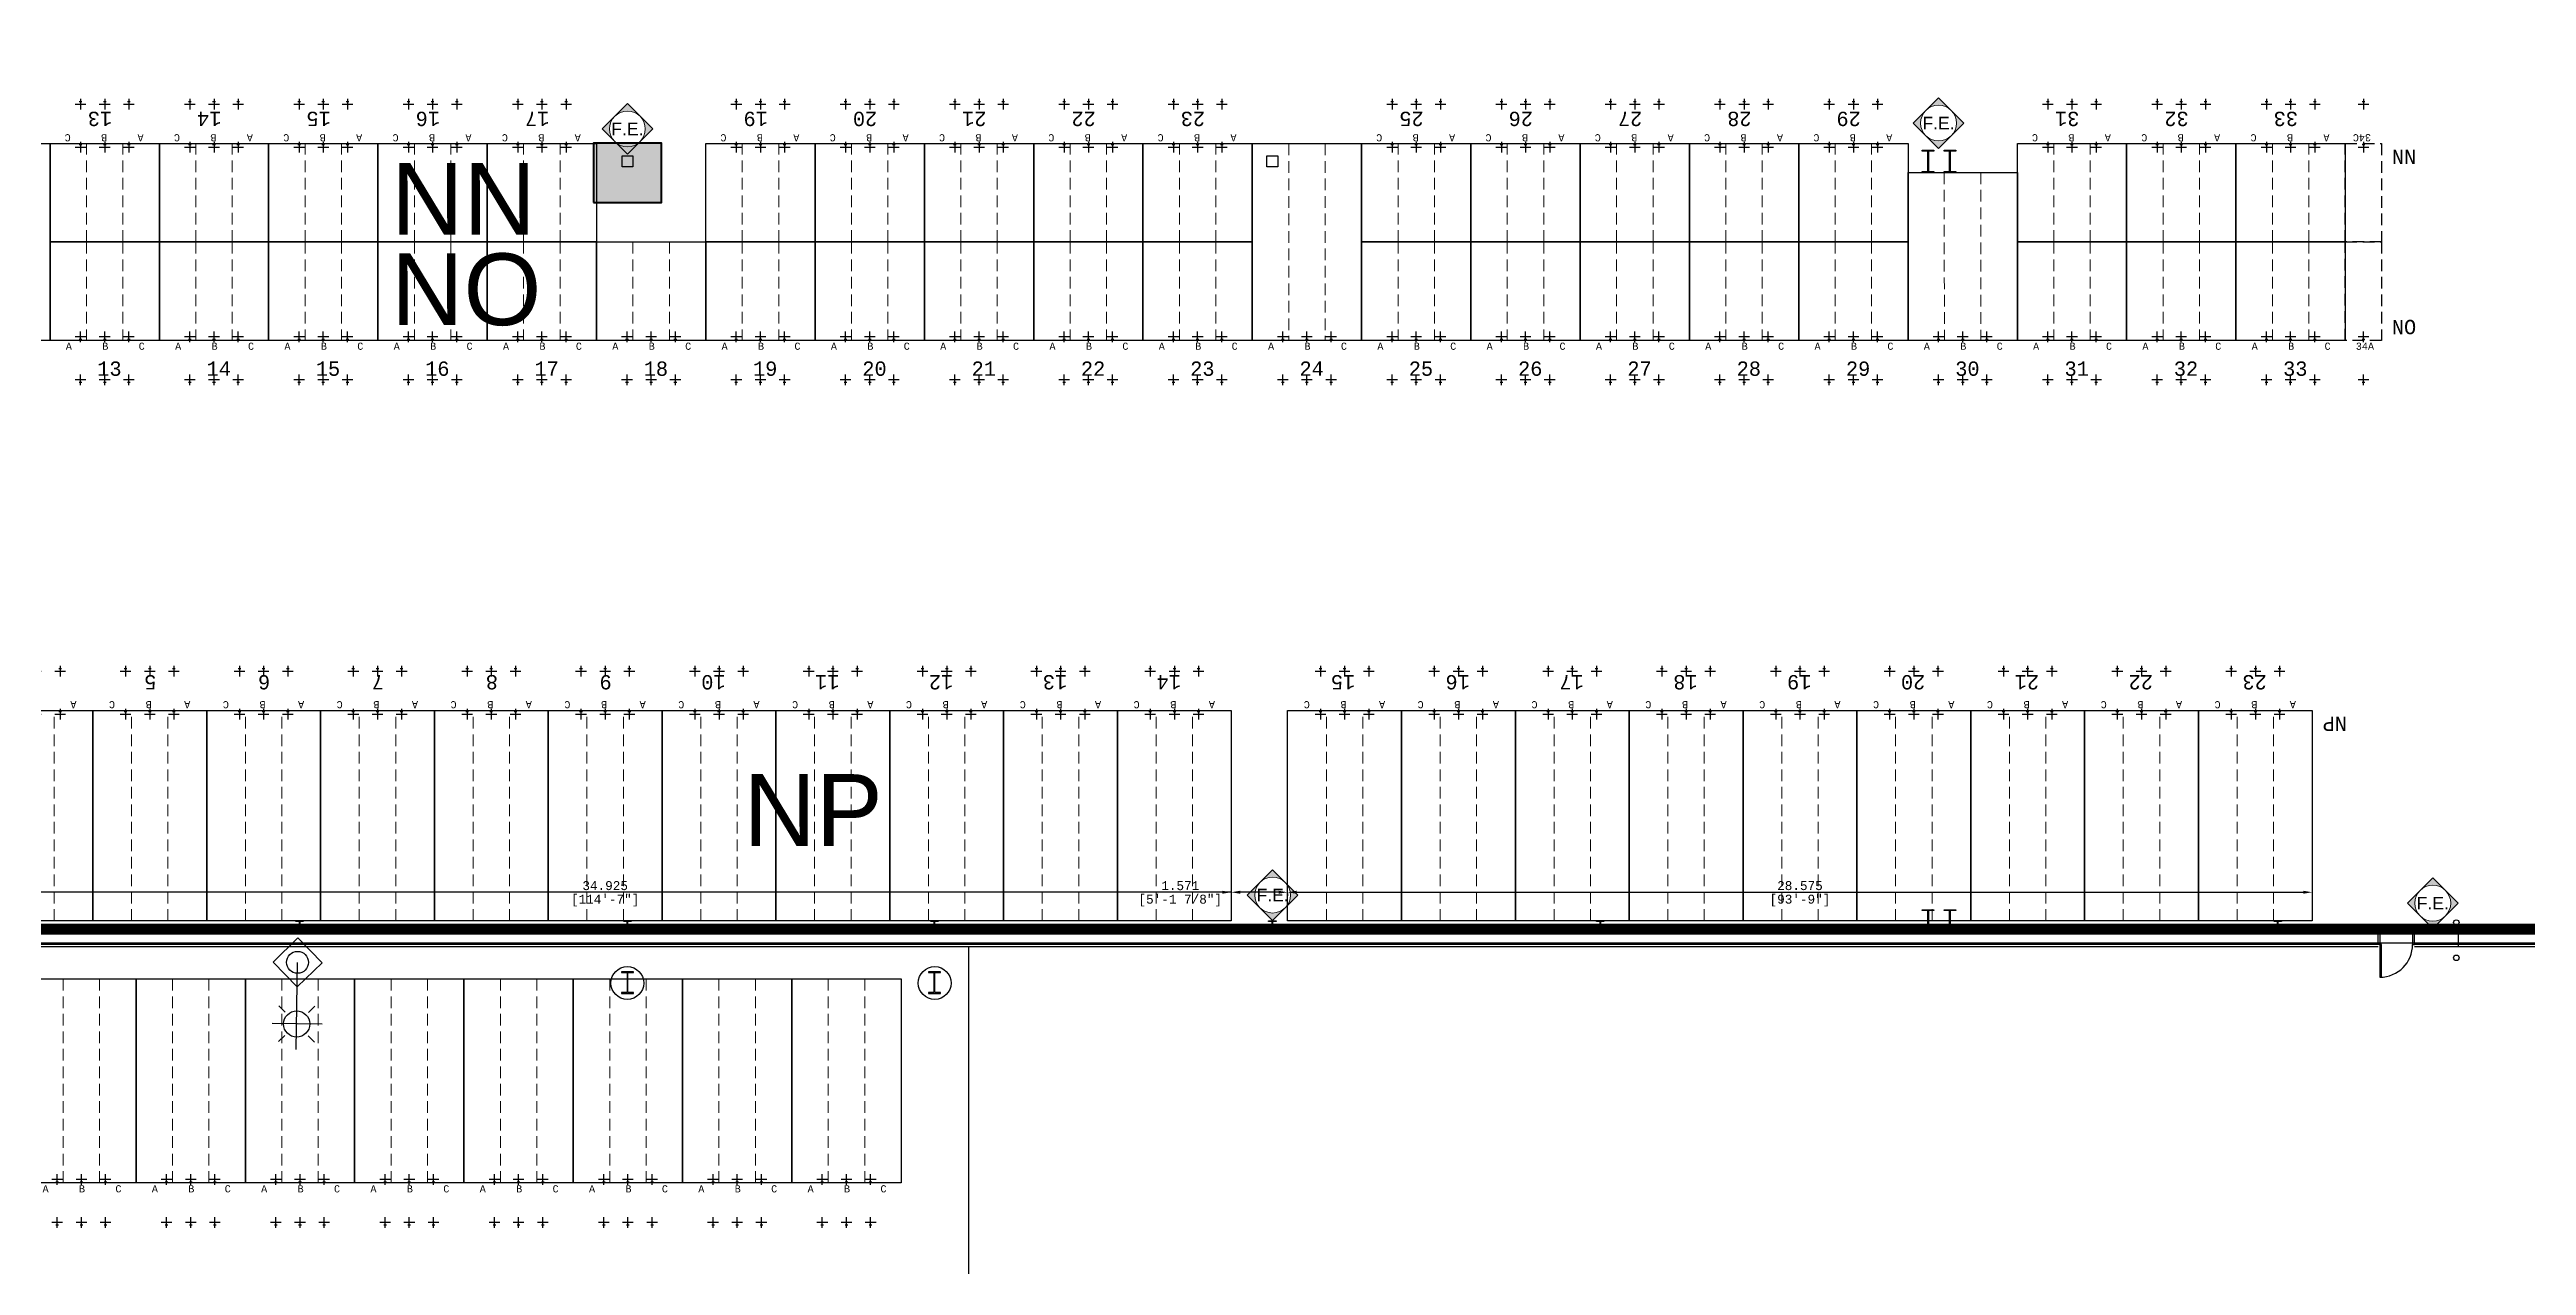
# Model space of a CAD drawing. Header units: inches. Extents: x -233729 to 737493, y -275239 to 196021.
# Drawn here: x 402923 to 472000, y -11750 to 22147 of the extents above; entities that cross this region are included whole.
import ezdxf
from ezdxf.enums import TextEntityAlignment as Align

# ---------------------------------------------------------------- set-up
doc = ezdxf.new("R2010")
doc.units = ezdxf.units.IN
doc.header["$MEASUREMENT"] = 0
doc.linetypes.add('DASHED', pattern=[0.75, 0.5, -0.25])
for name, color, linetype in [('_FL_AREAS', 92, 'Continuous'), ('_FL_EXT_ELECTRICAL', 252, 'Continuous'), ('_FL_NEW WH_WALLS', 1, 'Continuous'), ('Bin location transponder', 250, 'Continuous'), ('WF exist equipment', 6, 'Continuous'), ('WF_numbers', 6, 'Continuous')]:
    doc.layers.add(name, color=color, linetype=linetype)
for name, color, linetype, lineweight in [('PR-BLDG', 18, 'Continuous', 30), ('WF buffer', 1, 'DASHED', 30), ('WF dimensions', 3, 'Continuous', 30), ('WF transponder', 3, 'Continuous', 30), ('WF_bay', 5, 'Continuous', 30), ('WF_sketch_stock_areas', 30, 'Continuous', 30), ('WF_text', 252, 'Continuous', 30)]:
    doc.layers.add(name, color=color, linetype=linetype, lineweight=lineweight)
doc.styles.add('ARIAL', font='arial.ttf')
doc.styles.add('WF_txt', font='consola.ttf')
doc.styles.add('WF_txt_notes', font='arial.ttf')
doc.dimstyles.new('DIM_50', dxfattribs={"dimscale": 50, "dimtxt": 5, "dimasz": 5, "dimexe": 2, "dimexo": 2, "dimgap": 1.1, "dimtad": 1, "dimtoh": 1, "dimdec": 3, "dimlfac": 0.001, "dimdsep": 46, "dimtxsty": 'WF_txt', "dimcen": 3, "dimclrd": 256, "dimclre": 256, "dimclrt": 7, "dimadec": 1, "dimazin": 0, "dimtfac": 1, "dimtdec": 3, "dimtmove": 0, "dimatfit": 3, "dimfxl": 10, "dimtolj": 1, "dimtzin": 0, "dimlwd": -1, "dimlwe": -1, "dimarcsym": 0})

# ---------------------------------------------------------------- blocks, each defined once
blk = doc.blocks.new('A$Cd2fab3cb')
at = {"layer": 'PR-BLDG', "const_width": 1}
blk.add_lwpolyline([(-568.8422396185342, -884.2067788504062), (-414.5863219187594, 67.21742474520579), (-6.009358913e-07, 9.7323209e-08), (-154.2802499416284, -951.5742769107457), (-568.8665712596847, -884.3568522627465)], dxfattribs=at)
blk = doc.blocks.new('LS1')
at = {"color": 0}
for p, q in [((-0.0530815623290835, 0.2352820445264427), (-0.0341956818168399, 0.2163961640141991)), ((2.84e-14, 0.2572691475552205), (0, -1.42e-14)), ((0.0530815623291119, 0.235282044526457), (0.0341956818168683, 0.2163961640142133)), ((-0.0750686653578612, 0.1822004821971035), (0.0721790999999712, 0.1822004821971035)), ((-0.0341956818168683, 0.1480048003804626), (-0.0530815623291119, 0.1291189198682332)), ((0.0341956818168967, 0.1480048003804768), (0.0530815623291119, 0.129118919868219))]:
    blk.add_line(p, q, dxfattribs=at)
at = {"color": 0, "flags": 128}
blk.add_lwpolyline([(-1.137e-13, 0.0725953984493799), (-0.0725953984493515, 9.95e-14), (-8.53e-14, -0.0725953984491667), (0.0725953984491525, 9.95e-14)], close=True, dxfattribs=at)
at = {"color": 0}
for centre, radius in [((2.84e-14, 0.1822004821973451), 0.0386879976), ((0, -1.42e-14), 0.03240119799)]:
    blk.add_circle(centre, radius, dxfattribs=at)
blk = doc.blocks.new('*U18', base_point=(1597971.319, 829386.6599999998, 569.312))
at = {"xscale": 30.92178326998604, "yscale": 30.92178326998604, "zscale": 30.92178326998604, "rotation": 260}
blk.add_blockref('LS1', (1597971.319, 829386.6599999998, 569.312), dxfattribs=at)
blk = doc.blocks.new('*U25', base_point=(1597971.319, 829386.6599999998, 569.312))
at = {"xscale": 30.92178326998604, "yscale": 30.92178326998604, "zscale": 30.92178326998604, "rotation": 260}
blk.add_blockref('LS1', (1597971.319, 829386.6599999998, 569.312), dxfattribs=at)
blk = doc.blocks.new('A$C61e42c62')
at = {"layer": '_FL_NEW WH_WALLS'}
for p, q in [((1562.000000281259, 2752.445361532271), (-1543.999999716878, 2752.44536145404)), ((2408.000000283122, 2752.445361550897), (1602.000000281259, 2752.445361528546)), ((1650.000000281259, 2752.445361543447), (1650.000000283122, 2737.69536145404)), ((1562.000000281259, 2740.445361528546), (-1543.999999718741, 2740.44536145404)), ((1562.000000281259, 2737.695361532271), (-1543.999999718741, 2737.69536145404)), ((14.74999905750155, -4.249999996274709), (14.74999913200736, 2737.695361502469)), ((2408.000000283122, 2740.445361550897), (1602.000000281259, 2740.445361532271)), ((2408.00000028126, 2737.695361550898), (1602.000000281259, 2737.695361547172))]:
    blk.add_line(p, q, dxfattribs=at)
for points in [[(-353.9999997187406, 3593.945361431688), (-365.9999997187406, 3593.945361435414), (-365.9999997187406, 3605.945361431688), (-353.9999997187406, 3605.945361435413)], [(354.0000002812594, 3593.945361431688), (342.0000002812594, 3593.945361435414), (342.0000002812594, 3605.945361431688), (354.0000002812594, 3605.945361435413)], [(1562.000000281259, 2740.445361550897), (1562.000000281259, 2752.445361550897), (1564.000000281259, 2752.445361550897), (1564.000000281259, 2740.445361550897)], [(1600.000000281259, 2752.445361547172), (1600.000000281259, 2740.445361550897), (1602.000000281259, 2740.445361550897), (1602.000000283122, 2752.445361547172)], [(1778.000000281259, 2754.445361431689), (1778.000000281259, 2752.445361431688), (1648.000000281259, 2752.445361435413), (1648.000000281259, 2754.445361431689)], [(1564.000000281259, 2740.445361550897), (1564.000000281259, 2704.445361547172), (1565.750000281259, 2704.445361550897), (1565.750000283122, 2740.445361550897)]]:
    blk.add_lwpolyline(points, close=True, dxfattribs=at)
for points in [[(1068.000000283122, 3612.185361433775), (1074.427500281483, 3612.185361433775), (1074.427500281483, 3611.22536143288), (1069.092500280589, 3611.22536143288, 0.4142135623730951), (1068.302500283345, 3610.435361433775), (1068.302500281483, 3589.455361433328, 0.4142135623730951), (1069.092500280589, 3588.665361434222), (1074.427500281483, 3588.665361434222), (1074.427500283345, 3587.705361433327), (1061.572500281036, 3587.705361433327), (1061.572500281036, 3588.665361434222), (1066.90750028193, 3588.665361434222, 0.4142135623730951), (1067.697500281036, 3589.455361433328), (1067.697500282898, 3610.435361433775, 0.4142135623730951), (1066.90750028193, 3611.22536143288), (1061.572500281036, 3611.22536143288), (1061.572500281036, 3612.185361433775), (1068.000000283122, 3612.185361433775)], [(1092.000000281259, 3612.185361433775), (1098.427500283345, 3612.185361433775), (1098.427500281483, 3611.22536143288), (1093.092500282451, 3611.22536143288, 0.4142135623730951), (1092.302500283345, 3610.435361433775), (1092.302500281483, 3589.455361429602, 0.4142135623730951), (1093.092500282451, 3588.665361430496), (1098.427500281483, 3588.665361434222), (1098.427500283345, 3587.705361433327), (1085.572500282898, 3587.705361433327), (1085.572500282898, 3588.665361434222), (1090.907500283792, 3588.665361434222, 0.4142135623730951), (1091.697500282898, 3589.455361433328), (1091.697500282898, 3610.435361430049, 0.4142135623730951), (1090.90750028193, 3611.22536143288), (1085.572500282898, 3611.22536143288), (1085.572500282898, 3612.185361433775), (1092.000000281259, 3612.185361433775)], [(1068.000000281259, 2778.42536142841), (1074.427500281483, 2778.425361432135), (1074.427500281483, 2777.465361434967), (1069.092500282451, 2777.465361434967, 0.4142135623730951), (1068.302500281483, 2776.675361432135), (1068.302500281483, 2755.695361431688, 0.4142135623730951), (1069.092500282451, 2754.905361432582), (1074.427500283345, 2754.905361432582), (1074.427500281483, 2753.945361431688), (1061.572500282898, 2753.945361431688), (1061.572500281036, 2754.905361432582), (1066.90750028193, 2754.905361436307, 0.4142135623730951), (1067.697500282898, 2755.695361431688), (1067.697500282898, 2776.675361432135, 0.4142135623730951), (1066.90750028193, 2777.465361434967), (1061.572500281036, 2777.465361431241), (1061.572500282898, 2778.425361435861), (1068.000000281259, 2778.42536142841)], [(1092.000000281259, 2778.425361435861), (1098.427500281483, 2778.425361432135), (1098.427500283345, 2777.465361431241), (1093.092500280589, 2777.465361434967, 0.4142135623730951), (1092.302500283345, 2776.675361432135), (1092.302500283345, 2755.695361431688, 0.4142135623730951), (1093.092500282451, 2754.905361432582), (1098.427500283345, 2754.905361432582), (1098.427500283345, 2753.945361435413), (1085.572500281036, 2753.945361435413), (1085.572500281036, 2754.905361432582), (1090.907500280067, 2754.905361436307, 0.4142135623730951), (1091.697500281036, 2755.695361431688), (1091.697500281036, 2776.675361432135, 0.4142135623730951), (1090.907500280067, 2777.465361434967), (1085.572500282898, 2777.465361431241), (1085.572500282898, 2778.425361432135), (1092.000000281259, 2778.425361435861)], [(-719.999998955056, 2766.13541508466), (-715.9599989540875, 2766.135415088385), (-715.9599989540875, 2765.495415084064), (-719.0799989551305, 2765.495415087789, 0.4142135623730951), (-719.8149989526718, 2764.76041508466), (-719.8149989545344, 2755.320415083319, 0.4142135623730951), (-719.0799989551305, 2754.585415087641), (-715.9599989559501, 2754.585415083915), (-715.9599989540875, 2753.945415087045), (-724.039998954162, 2753.945415083319), (-724.0399989560246, 2754.585415087641), (-720.9199989549817, 2754.585415087641, 0.4142135623730951), (-720.1849989537151, 2755.320415087044), (-720.1849989537151, 2764.76041508466, 0.4142135623730951), (-720.9199989531189, 2765.495415087789), (-724.039998954162, 2765.495415087789), (-724.039998954162, 2766.13541508466), (-719.999998955056, 2766.13541508466)], [(-359.9999986309558, 2766.135361433029), (-355.9599986318499, 2766.135361433029), (-355.9599986318499, 2765.495361432433), (-359.079998632893, 2765.495361436159, 0.4142135623730951), (-359.8149986322969, 2764.760361436755), (-359.8149986322969, 2755.320361431688, 0.4142135623730951), (-359.079998632893, 2754.58536143601), (-355.9599986318499, 2754.585361432284), (-355.9599986318499, 2753.945361431688), (-364.0399986319243, 2753.945361435413), (-364.039998633787, 2754.585361432284), (-360.9199986327439, 2754.585361432284, 0.4142135623730951), (-360.1849986314773, 2755.320361431688), (-360.1849986314773, 2764.76036143303, 0.4142135623730951), (-360.9199986308814, 2765.495361432433), (-364.0399986319243, 2765.495361432433), (-364.039998633787, 2766.135361429304), (-359.9999986309558, 2766.135361433029)], [(-23.00000042840839, 2766.135409343988), (-18.96000042743981, 2766.135409347713), (-18.96000042930245, 2765.495409343392), (-22.08000042848289, 2765.495409347116, 0.4142135623730951), (-22.81500042788684, 2764.760409347713), (-22.81500042788684, 2755.320409350098, 0.4142135623730951), (-22.08000043034553, 2754.585409346968), (-18.96000042930245, 2754.585409346968), (-18.96000042743981, 2753.945409346372), (-27.04000042937696, 2753.945409346372), (-27.04000042937696, 2754.585409346968), (-23.92000043019653, 2754.585409346968, 0.4142135623730951), (-23.18500042892992, 2755.320409346372), (-23.18500042892992, 2764.760409343988, 0.4142135623730951), (-23.92000042833388, 2765.495409347116), (-27.04000042937696, 2765.495409347116), (-27.04000042937696, 2766.135409347713), (-23.00000042840839, 2766.135409343988)], [(348.0000013671817, 2766.135361433029), (352.0400013681501, 2766.135361433029), (352.0400013681501, 2765.495361432433), (348.9200013689696, 2765.495361436159, 0.4142135623730951), (348.1850013677031, 2764.760361436755), (348.1850013677031, 2755.320361431688, 0.4142135623730951), (348.920001367107, 2754.585361432284), (352.0400013681501, 2754.585361432284), (352.0400013681501, 2753.945361431688), (343.960001366213, 2753.945361435413), (343.9600013680757, 2754.585361432284), (347.080001367256, 2754.585361432284, 0.4142135623730951), (347.81500136666, 2755.320361431688), (347.8150013685227, 2764.76036143303, 0.4142135623730951), (347.080001367256, 2765.495361432433), (343.960001366213, 2765.495361432433), (343.9600013699382, 2766.135361429304), (348.0000013671817, 2766.135361433029)], [(708.0000000316649, 2766.135403327644), (712.0400000307709, 2766.135403327644), (712.0400000307709, 2765.495403327048), (708.9200000334531, 2765.495403327048, 0.4142135623730951), (708.1850000321864, 2764.760403327644), (708.1850000321864, 2755.320403326303, 0.4142135623730951), (708.9200000315905, 2754.585403326899), (712.0400000326335, 2754.585403330624), (712.0400000307709, 2753.945403330028), (703.9600000306964, 2753.945403326303), (703.960000032559, 2754.585403326899), (707.0800000317395, 2754.585403326899, 0.4142135623730951), (707.8150000330062, 2755.320403326303), (707.8150000330062, 2764.760403327644, 0.4142135623730951), (707.0800000336021, 2765.495403323323), (703.960000032559, 2765.495403327048), (703.9600000306964, 2766.135403331369), (708.0000000316649, 2766.135403327644)], [(1452.000000031665, 2766.135397203267), (1456.040000030771, 2766.135397203267), (1456.040000032633, 2765.495397202671), (1452.920000033453, 2765.495397202671, 0.4142135623730951), (1452.185000032186, 2764.760397203267), (1452.185000032186, 2755.320397201926, 0.4142135623730951), (1452.92000003159, 2754.585397202522), (1456.040000032633, 2754.585397202522), (1456.040000030771, 2753.945397201926), (1447.960000030696, 2753.945397201926), (1447.960000032559, 2754.585397202522), (1451.080000031739, 2754.585397198797, 0.4142135623730951), (1451.815000031143, 2755.320397201926), (1451.815000031143, 2764.760397203267, 0.4142135623730951), (1451.080000033602, 2765.495397198945), (1447.960000032559, 2765.495397202671), (1447.960000030696, 2766.135397203267), (1452.000000031665, 2766.135397203267)]]:
    blk.add_lwpolyline(points, format="xyb", dxfattribs=at)
for points in [[(-353.4999986290932, 2710.500000003726), (-366.4999986290932, 2710.500000003726), (-366.4999986272305, 2709.500000003725), (-360.4999986290932, 2709.5), (-360.4999986272305, 2687.500000003725), (-366.4999986290932, 2687.500000003725), (-366.4999986272305, 2686.5), (-353.4999986290932, 2686.500000003726), (-353.4999986290932, 2687.500000003725), (-359.4999986290932, 2687.500000003725), (-359.4999986290932, 2709.500000003725), (-353.4999986272305, 2709.5), (-353.4999986290932, 2710.500000003726)], [(-16.50000041909516, 2710.500000003726), (-29.50000041723252, 2710.5), (-29.50000041723252, 2709.5), (-23.50000041536987, 2709.500000003725), (-23.50000041723252, 2687.500000003725), (-29.50000041909516, 2687.500000003725), (-29.50000041723252, 2686.500000003726), (-16.50000041723251, 2686.500000003726), (-16.50000041909516, 2687.5), (-22.50000041723251, 2687.500000003725), (-22.50000041909516, 2709.5), (-16.50000041723251, 2709.500000003725), (-16.50000041909516, 2710.500000003726)]]:
    blk.add_lwpolyline(points, dxfattribs=at)
for centre, radius in [((1648.000000281259, 2764.445361543447), 2.999999999999999), ((1648.000000281259, 2725.695361573249), 2.999999999999999), ((-360.1742924638092, 2698.022129189223), 18), ((-22.67429425008595, 2698.022129189223), 18)]:
    blk.add_circle(centre, radius, dxfattribs=at)
blk.add_arc((1564.000000281259, 2740.445361550897), 36, 270, 0, dxfattribs=at)
blk = doc.blocks.new('Bin location transponder')
at = {"layer": 'Bin location transponder', "color": 3, "lineweight": 30}
for p, q in [((-600, 0), (600, 0)), ((-150, 300), (150, 300)), ((0, 600), (0, -600))]:
    blk.add_line(p, q, dxfattribs=at)
blk = doc.blocks.new('WF 120x224in bay')
at = {"layer": 'WF_bay', "linetype": 'DASHED', "lineweight": 5, "ltscale": 650}
for p, q in [((1015.999998271465, 5689.600000079471), (1015.999998271465, 1.192092896e-07)), ((2031.999998271465, 5689.600000059606), (2031.999998271465, 5.96046448e-08))]:
    blk.add_line(p, q, dxfattribs=at)
at = {"layer": 'WF_bay'}
blk.add_lwpolyline([(-1.6689300537e-06, 5689.600000119209), (3047.999998271465, 5689.600000000001), (3047.999999880791, 1.192092896e-07), (-5.96046448e-08, 5.96046448e-08)], close=True, dxfattribs=at)
at = {"layer": 'WF transponder', "xscale": 0.25, "yscale": 0.25, "zscale": 0.25, "rotation": 180.0000000062352}
for p in [(849.9999999105931, 100.0000000894069), (1523.999999910593, 100.0000000894069), (2197.999999910593, 100.0000000894069), (849.9999999105931, -1099.999999910593), (1523.999999910593, -1099.999999910593), (2197.999999910593, -1099.999999910593)]:
    blk.add_blockref('Bin location transponder', p, dxfattribs=at)
at = {"layer": 'WF_numbers', "linetype": 'DASHED', "char_height": 200, "attachment_point": 1, "rotation": 1.027588346411229e-09, "style": 'WF_txt'}
for s, insert in [('A', (439.4118606448173, -62.35349720716476, -723.2652933599893)), ('B', (1455.411860466003, -62.35349720716476, -723.2652933599893)), ('C', (2471.411860346794, -62.35349732637406, -723.2652933599893))]:
    blk.add_mtext_dynamic_manual_height_columns(s, width=423.5307577799235, gutter_width=2117.653788942844, heights=[0], dxfattribs=dict(at, insert=insert))
blk = doc.blocks.new('WF 10x9ft bay')
at = {"layer": 'WF_bay', "linetype": 'DASHED', "lineweight": 5, "ltscale": 650}
for p, q in [((465782537.9629737, 222999616.2534239), (465782537.9629737, 222996873.0534237)), ((465783553.9629735, 222999616.253424), (465783553.9629735, 222996873.0534237))]:
    blk.add_line(p, q, dxfattribs=at)
at = {"layer": 'WF_bay'}
blk.add_lwpolyline([(465781521.9629743, 222999616.2534237), (465784569.9629744, 222999616.2534237), (465784569.9629752, 222996873.0534237), (465781521.9629752, 222996873.0534237)], close=True, dxfattribs=at)
at = {"layer": 'WF transponder', "xscale": 0.25, "yscale": 0.25, "zscale": 0.25, "rotation": 180.0000000062352}
for p in [(465782371.9629752, 222996973.0534237), (465783045.9629752, 222996973.0534237), (465783719.9629752, 222996973.0534237), (465782371.9629752, 222995773.0534237), (465783045.9629752, 222995773.0534237), (465783719.9629752, 222995773.0534237)]:
    blk.add_blockref('Bin location transponder', p, dxfattribs=at)
at = {"layer": 'WF_numbers', "linetype": 'DASHED', "char_height": 200, "attachment_point": 1, "rotation": 1.0275998055671315e-09, "style": 'WF_txt'}
for s, insert in [('A', (465781961.3748358, 222996810.6999264, -723.2652933599893)), ('B', (465782977.3748358, 222996810.6999263, -723.2652933599893)), ('C', (465783993.3748357, 222996810.6999263, -723.2652933599893))]:
    blk.add_mtext_dynamic_manual_height_columns(s, width=423.5307577799235, gutter_width=2117.653788942844, heights=[0], dxfattribs=dict(at, insert=insert))
blk = doc.blocks.new('WF 10x18ft bay')
at = {"layer": 'WF_bay', "linetype": 'DASHED', "lineweight": 5, "ltscale": 650}
for p, q in [((1015.99999833107, 5486.400000327824), (1015.99999833107, 0)), ((2031.999998331071, 5486.400000625849), (2031.999998331071, 0))]:
    blk.add_line(p, q, dxfattribs=at)
at = {"layer": 'WF_bay'}
blk.add_lwpolyline([(-1.668929599e-06, 5486.400000029802), (3047.999998331071, 5486.399999970197), (3047.999999940396, 0), (0, 0)], close=True, dxfattribs=at)
at = {"layer": 'WF transponder', "xscale": 0.25, "yscale": 0.25, "zscale": 0.25, "rotation": 180.0000000062352}
for p in [(849.9999999701978, 100), (1523.999999970198, 100), (2197.999999970198, 100), (849.9999999701978, -1100), (1523.999999970198, -1100), (2197.999999970198, -1100)]:
    blk.add_blockref('Bin location transponder', p, dxfattribs=at)
at = {"layer": 'WF_numbers', "linetype": 'DASHED', "char_height": 200, "attachment_point": 1, "rotation": 1.0275998055671315e-09, "style": 'WF_txt'}
for s, insert in [('A', (439.4118607044218, -62.35349732637406, -723.2652933599893)), ('B', (1455.411860585212, -62.3534973859787, -723.2652933599893)), ('C', (2471.411860406399, -62.3534973859787, -723.2652933599893))]:
    blk.add_mtext_dynamic_manual_height_columns(s, width=423.5307577799235, gutter_width=2117.653788942844, heights=[0], dxfattribs=dict(at, insert=insert))
blk = doc.blocks.new('WF 40x108in buffer')
at = {"layer": 'WF buffer', "ltscale": 650}
blk.add_lwpolyline([(423737266.9675307, 242942641.3423519), (423738282.9675308, 242942641.3423519), (423738282.9675308, 242939898.1423519), (423737266.9675307, 242939898.1423519)], close=True, dxfattribs=at)
at = {"layer": 'WF transponder', "xscale": 0.25, "yscale": 0.25, "zscale": 0.25, "rotation": 180.0000000062352}
for p in [(423737774.9675308, 242939998.1423519), (423737774.9675308, 242938798.1423519)]:
    blk.add_blockref('Bin location transponder', p, dxfattribs=at)
blk = doc.blocks.new('WF 125x231in bay')
at = {"layer": 'WF_bay', "linetype": 'DASHED', "lineweight": 5, "ltscale": 650}
for p, q in [((1079.499998286366, 5867.400000345888), (1079.499998353124, 1.22822144e-08)), ((2095.499998286367, 5867.400000643911), (2095.499998290701, 2.38420057e-08))]:
    blk.add_line(p, q, dxfattribs=at)
at = {"layer": 'WF_bay'}
blk.add_lwpolyline([(-1.7285346985e-06, 5867.400000059604), (3174.999998301268, 5867.39999997652), (3174.999999910593, 3.61242201e-08), (-5.96046448e-08, 0)], close=True, dxfattribs=at)
at = {"layer": 'WF transponder', "xscale": 0.25, "yscale": 0.25, "zscale": 0.25, "rotation": 180.0000000062352}
for p in [(913.4999983422412, 100.0000000007225), (1587.499998342241, 100.0000000007225), (2261.499998342241, 100.0000000007225), (913.4999983422412, -1099.999999999277), (1587.499998342241, -1099.999999999277), (2261.499998342241, -1099.999999999277)]:
    blk.add_blockref('Bin location transponder', p, dxfattribs=at)
at = {"layer": 'WF_numbers', "linetype": 'DASHED', "char_height": 200, "attachment_point": 1, "rotation": 1.027588346411229e-09, "style": 'WF_txt'}
for s, insert in [('A', (457.3057288527488, -62.35349732637406, -723.2652933599893)), ('B', (1531.966671216488, -62.35349732637406, -723.2652933599893)), ('C', (2555.798721671104, -62.35349744558334, -723.2652933599893))]:
    blk.add_mtext_dynamic_manual_height_columns(s, width=423.5307577799235, gutter_width=2117.653788942844, heights=[0], dxfattribs=dict(at, insert=insert))
blk = doc.blocks.new('*D457')
at = {"layer": 'WF dimensions', "transparency": 16777216}
for p, q in [((437451.9373984133, -1376.530217884739), (437451.9373984133, -1445.834994314871)), ((437701.9373984133, -1345.834994314871), (465776.9373984133, -1345.834994314871)), ((466026.9373984133, -1376.530209361275), (466026.9373984133, -1445.834994314871))]:
    blk.add_line(p, q, dxfattribs=at)
for points in [[(437701.9373984133, -1304.168327648204), (437701.9373984133, -1387.501660981538), (437451.9373984133, -1345.834994314871)], [(465776.9373984133, -1304.168327648204), (465776.9373984133, -1387.501660981538), (466026.9373984133, -1345.834994314871)]]:
    blk.add_solid(points, dxfattribs=at)
at = {"layer": 'WF dimensions', "color": 7, "transparency": 16777216, "char_height": 250, "attachment_point": 5, "style": 'WF_txt'}
for s, insert in [('\\A1;28.575', (451739.4373984133, -1162.391995079982)), ('\\A1;[93\'-9"]', (451739.4373984133, -1578.532010382201))]:
    blk.add_mtext(s, dxfattribs=dict(at, insert=insert))
blk = doc.blocks.new('F.E.')
at = {"layer": 'WF dimensions', "transparency": 33554687}
h = blk.add_hatch(color=7, dxfattribs=at)
h.dxf.hatch_style = 1
h.paths.add_polyline_path([(1153007.375168204, 1003175.601037025), (1152653.821777701, 1003529.154427707, -0.198912367379658), (1152800.268387139, 1003175.601037085, -0.1989123673906116), (1152653.821777642, 1002822.047646403)])
h.paths.add_polyline_path([(1152300.26838696, 1003882.707818269), (1151946.714996397, 1003529.154427767, -0.4142135623730951), (1152653.821777701, 1003529.154427707)])
h.paths.add_polyline_path([(1151800.26838696, 1003175.601037144, -0.198912367379658), (1151946.714996397, 1003529.154427767), (1151593.161605835, 1003175.601037025), (1151946.714996397, 1002822.047646403, -0.1989123673906115)])
h.paths.add_polyline_path([(1152653.821777642, 1002822.047646403, -0.4142135623484061), (1151946.714996397, 1002822.047646403), (1152300.26838702, 1002468.494255841)])
at = {"layer": 'WF dimensions', "color": 7, "lineweight": 5}
blk.add_lwpolyline([(1152300.268387079, 1002468.4942559), (1153007.375168264, 1003175.601037025), (1152300.26838702, 1003882.707818269), (1151593.161605835, 1003175.601037085)], close=True, dxfattribs=at)
blk.add_circle((1152300.268387079, 1003175.601037085), 500.0000000654701, dxfattribs=at)
at = {"layer": 'WF dimensions', "color": 7, "style": 'ARIAL'}
blk.add_text('F.E.', height=350, dxfattribs=at).set_placement((1152300.268387079, 1003175.601037085), align=Align.MIDDLE_CENTER)
blk = doc.blocks.new('*D508')
at = {"layer": 'WF dimensions', "transparency": 16777216}
for p, q in [((435880.9534260127, -1345.834994329697), (433283.769034276, -1345.834994329697)), ((435880.9534260127, -1376.5302183168), (435880.9534260127, -1445.834994329698)), ((437201.9373983835, -1345.834994329697), (436130.9534260128, -1345.834994329697)), ((437451.9373983835, -1376.530217839963), (437451.9373983835, -1445.834994329698))]:
    blk.add_line(p, q, dxfattribs=at)
for points in [[(436130.9534260128, -1304.168327663031), (436130.9534260128, -1387.501660996364), (435880.9534260127, -1345.834994329697)], [(437201.9373983835, -1304.168327663031), (437201.9373983835, -1387.501660996364), (437451.9373983835, -1345.834994329697)]]:
    blk.add_solid(points, dxfattribs=at)
at = {"layer": 'WF dimensions', "color": 7, "transparency": 16777216, "char_height": 250, "attachment_point": 5, "style": 'WF_txt'}
for s, insert in [('\\A1;1.571', (434457.3612301444, -1163.539661506438)), ('\\A1;[5\'-1 7/8"]', (434457.3612301444, -1578.532010397027))]:
    blk.add_mtext(s, dxfattribs=dict(at, insert=insert))
blk = doc.blocks.new('*D509')
at = {"layer": 'WF dimensions', "transparency": 16777216}
for p, q in [((400955.9534257357, -1245.835004327772), (400955.9534257357, -1245.834994314191)), ((435630.9534259145, -1345.834994314192), (401205.9534257357, -1345.834994314192)), ((435880.9534259145, -1376.530218360899), (435880.9534259145, -1445.834994314191))]:
    blk.add_line(p, q, dxfattribs=at)
for points in [[(401205.9534257357, -1304.168327647525), (401205.9534257357, -1387.501660980858), (400955.9534257357, -1345.834994314192)], [(435630.9534259145, -1304.168327647525), (435630.9534259145, -1387.501660980858), (435880.9534259145, -1345.834994314192)]]:
    blk.add_solid(points, dxfattribs=at)
at = {"layer": 'WF dimensions', "color": 7, "transparency": 16777216, "char_height": 250, "attachment_point": 5, "style": 'WF_txt'}
for s, insert in [('\\A1;34.925', (418418.453425825, -1162.391995079302)), ('\\A1;[114\'-7"]', (418418.453425825, -1578.532010381521))]:
    blk.add_mtext(s, dxfattribs=dict(at, insert=insert))
blk = doc.blocks.new('WF 10x15ft bay')
at = {"layer": 'WF_bay', "linetype": 'DASHED', "lineweight": 5, "ltscale": 650}
for p, q in [((1217004.440644741, 885362.6740865111, -162219.4367999999), (1217015.299145043, 880680.3222690822, -162219.4367999999)), ((1218031.299145043, 885362.6740865111, -162219.4367999999), (1218031.299145043, 880680.3222690225, -162219.4367999999))]:
    blk.add_line(p, q, dxfattribs=at)
at = {"layer": 'WF_bay', "elevation": -162219.4367999999}
blk.add_lwpolyline([(1215999.299145162, 885362.6740865111), (1219047.299145102, 885362.6740865111), (1219047.299146652, 880680.3222690225), (1215999.299146712, 880680.3222690225)], close=True, dxfattribs=at)
at = {"layer": 'WF transponder', "xscale": 0.25, "yscale": 0.25, "zscale": 0.25, "rotation": 180.0000000062352}
for p in [(1216849.299146652, 880780.3222690225, -162219.4367999999), (1217523.299146652, 880780.3222690225, -162219.4367999999), (1218197.299146652, 880780.3222690225, -162219.4367999999), (1216849.299146652, 879580.3222690223, -162219.4367999999), (1217523.299146652, 879580.3222690223, -162219.4367999999), (1218197.299146712, 879580.3222690223, -162219.4367999999)]:
    blk.add_blockref('Bin location transponder', p, dxfattribs=at)
at = {"layer": 'WF_numbers', "linetype": 'DASHED', "char_height": 200, "attachment_point": 1, "rotation": 1.0275940759891802e-09, "style": 'WF_txt'}
for s, insert in [('A', (1216438.711007416, 880617.9687717556, -162942.7020933599)), ('B', (1217454.711007297, 880617.968771696, -162942.7020933599)), ('C', (1218470.711007118, 880617.9687716366, -162942.7020933599))]:
    blk.add_mtext_dynamic_manual_height_columns(s, width=423.5307577799235, gutter_width=2117.653788942844, heights=[0], dxfattribs=dict(at, insert=insert))

msp = doc.modelspace()

# ---------------------------------------------------------------- hatches: boundary and pattern name
at = {"layer": 'WF exist equipment', "transparency": 33554559}
h = msp.add_hatch(dxfattribs=at)
h.set_pattern_fill('ANSI31', color=256, angle=-80.83426910229804)
h.set_pattern_definition([(45, (-761245.5617464985, -951985.5690364826), (-0.0883883476483185, 0.0883883476483185), [])])
h.paths.add_polyline_path([(418091.337398449, 17884.4010498536), (419991.337398449, 17884.4010498536), (419991.3373983894, 19534.40104991321), (418091.337398449, 19534.40104991321)])

# ---------------------------------------------------------------- linework, layer by layer
at = {"layer": '_FL_AREAS', "elevation": -162219.4367999999}
msp.add_lwpolyline([(364480.6246911143, -2754.061847371367), (658427.7292370652, -2754.061848444251), (658427.7292375421, 126712.7971893126), (364480.6246915911, 126712.7971903259)], close=True, dxfattribs=at)
at = {"layer": 'WF exist equipment', "lineweight": 40, "elevation": -162219.4367999999}
msp.add_lwpolyline([(418091.337398449, 17884.4010498536), (419991.337398449, 17884.4010498536), (419991.3373983894, 19534.40104991321), (418091.337398449, 19534.40104991321)], close=True, dxfattribs=at)
at = {"layer": 'WF_bay', "linetype": 'DASHED', "lineweight": 5, "ltscale": 650}
for p, q in [((419193.737398598, 16781.95343768348, -162219.4367999999), (419193.7373985443, 14038.75324255359, -162219.4367999999)), ((420209.737398598, 16781.9534376636, -162219.4367999999), (420209.7373985443, 14038.75324249399, -162219.4367999999))]:
    msp.add_line(p, q, dxfattribs=at)
at = {"layer": 'WF_bay', "elevation": -162219.4367999999}
msp.add_lwpolyline([(418177.7373988423, 16781.95343770334), (421225.7373988424, 16781.95343764374), (421225.7374001537, 14038.75324249399), (418177.7374002133, 14038.75324249399)], close=True, dxfattribs=at)

# ---------------------------------------------------------------- block references
at = {"layer": '_FL_EXT_ELECTRICAL', "xscale": 304.8, "yscale": 304.8, "zscale": 304.8, "rotation": 279.165730897702}
for name in ['*U18', '*U25']:
    msp.add_blockref(name, (409840.0539012406, -3300.580385727194, -155626.6127999999), dxfattribs=at)
at = {"layer": '_FL_NEW WH_WALLS', "color": 0, "xscale": 304.799999999516, "yscale": 304.799999999516, "zscale": 304.799999999516, "rotation": 279.2093042914935}
msp.add_blockref('A$Cd2fab3cb', (657699.6707196689, -2373.849156660346, -162219.4367999999), dxfattribs=at)
at = {"layer": '_FL_NEW WH_WALLS', "color": 0, "xscale": 25.39999999990112, "yscale": 25.39999999990112, "zscale": 25.39999999990112}
msp.add_blockref('A$C61e42c62', (428185.3373912428, -72406.61113022019, -162219.4367999999), dxfattribs=at)
at = {"layer": 'WF dimensions'}
for p in [(-696696.4351865257, -983078.2140067804, 162219.4367999999), (-733261.4510385005, -983242.6614821543, 162219.4367999999), (-715267.4828638639, -1004600.576113342, 162219.4367999999), (-682912.2748884764, -1004825.895513712, 162219.4367999999)]:
    msp.add_blockref('F.E.', p, dxfattribs=at)
at = {"layer": 'WF dimensions', "color": 7, "true_color": 0xffffff}
msp.add_blockref('WF 10x15ft bay', (-761245.5617463794, -866641.5690367209), dxfattribs=at)
at = {"layer": 'WF transponder', "xscale": 0.25, "yscale": 0.25, "zscale": 0.25, "rotation": 180.0000000062352}
for p in [(419027.7374001537, 14138.75324249399, -162219.4367999999), (419701.7374002133, 14138.75324249399, -162219.4367999999), (420375.7374002132, 14138.75324249399, -162219.4367999999), (419027.7374001537, 12938.75324249398, -162219.4367999999), (419701.7374001537, 12938.75324243438, -162219.4367999999), (420375.7374001536, 12938.75324243438, -162219.4367999999)]:
    msp.add_blockref('Bin location transponder', p, dxfattribs=at)
at = {"layer": 'WF_sketch_stock_areas'}
for name, p, rotation in [('WF 10x9ft bay', (466187507.7007658, 223016398.2060429, -162219.4367999999), 179.9999999998993), ('WF 10x9ft bay', (466190555.7007659, 223016398.2060428, -162219.4367999999), 179.9999999998993), ('WF 10x9ft bay', (466193603.7007659, 223016398.2060428, -162219.4367999999), 179.9999999998993), ('WF 10x9ft bay', (466196651.7007657, 223016398.2060428, -162219.4367999999), 179.9999999998993), ('WF 10x9ft bay', (466199699.7007658, 223016398.2060428, -162219.4367999999), 179.9999999998993), ('WF 10x9ft bay', (466205795.7007657, 223016398.2060429, -162219.4367999999), 179.9999999998993), ('WF 10x9ft bay', (466208843.7007659, 223016398.2060428, -162219.4367999999), 179.9999999998993), ('WF 10x9ft bay', (466211891.7007659, 223016398.2060428, -162219.4367999999), 179.9999999998993), ('WF 10x9ft bay', (466214939.7007659, 223016398.2060428, -162219.4367999999), 179.9999999998993), ('WF 10x9ft bay', (466217987.7007659, 223016398.2060429, -162219.4367999999), 179.9999999998993), ('WF 10x9ft bay', (466224083.7007659, 223016398.2060428, -162219.4367999999), 179.9999999998993), ('WF 10x9ft bay', (466227131.7007658, 223016398.2060428, -162219.4367999999), 179.9999999998993), ('WF 10x9ft bay', (466230179.7007658, 223016398.2060428, -162219.4367999999), 179.9999999998993), ('WF 10x9ft bay', (466233227.7007657, 223016398.2060428, -162219.4367999999), 179.9999999998993), ('WF 10x9ft bay', (466236275.7007658, 223016398.2060428, -162219.4367999999), 179.9999999998993), ('WF 10x9ft bay', (466242371.7007659, 223016398.2060428, -162219.4367999999), 179.9999999998993), ('WF 10x9ft bay', (466245419.7007659, 223016398.2060428, -162219.4367999999), 179.9999999998993), ('WF 10x9ft bay', (466248467.7007658, 223016398.2060428, -162219.4367999999), 179.9999999998993), ('WF 40x108in buffer', (424205228.6970266, 242959423.309604, -162219.4367999999), 180.0000000018639), ('WF 125x231in bay', (404130.9534244334, 3720.627144457142, -162219.4367999999), 180.0000000000014), ('WF 125x231in bay', (407305.9534244333, 3720.627144576351, -162219.4367999999), 180.0000000000014), ('WF 125x231in bay', (410480.9534244334, 3720.627144516747, -162219.4367999999), 180.0000000000014), ('WF 125x231in bay', (413655.9534244333, 3720.627144516747, -162219.4367999999), 180.0000000000014), ('WF 125x231in bay', (416830.9534244333, 3720.627144576351, -162219.4367999999), 180.0000000000014), ('WF 125x231in bay', (420005.9534244334, 3720.627144516747, -162219.4367999999), 180.0000000000014), ('WF 125x231in bay', (423180.9534244333, 3720.627144516747, -162219.4367999999), 180.0000000000014), ('WF 125x231in bay', (426355.9534244333, 3720.627144516747, -162219.4367999999), 180.0000000000014), ('WF 125x231in bay', (429530.9534244334, 3720.627144516747, -162219.4367999999), 180.0000000000014), ('WF 125x231in bay', (432705.9534244333, 3720.627144516747, -162219.4367999999), 180.0000000000014), ('WF 125x231in bay', (435880.9534244334, 3720.627144457142, -162219.4367999999), 180.0000000000014), ('WF 125x231in bay', (440626.9373969232, 3720.628632665913, -162219.4367999999), 180.0000000000014), ('WF 125x231in bay', (443801.9373969232, 3720.628632606308, -162219.4367999999), 180.0000000000014), ('WF 125x231in bay', (446976.9373969827, 3720.628632606308, -162219.4367999999), 180.0000000000014), ('WF 125x231in bay', (450151.9373969232, 3720.628632606308, -162219.4367999999), 180.0000000000014), ('WF 125x231in bay', (453326.9373969232, 3720.628632606308, -162219.4367999999), 180.0000000000014), ('WF 125x231in bay', (456501.9373969231, 3720.628632606308, -162219.4367999999), 180.0000000000014), ('WF 125x231in bay', (459676.9373969232, 3720.628632546703, -162219.4367999999), 180.0000000000014), ('WF 125x231in bay', (462851.9373969232, 3720.628632606308, -162219.4367999999), 180.0000000000014), ('WF 125x231in bay', (466026.9373969232, 3720.628632606308, -162219.4367999999), 180.0000000000014)]:
    msp.add_blockref(name, p, dxfattribs=dict(at, rotation=rotation))
for name, p in [('WF 10x18ft bay', (399889.7374004518, 14038.75323224191, -162219.4367999999)), ('WF 10x18ft bay', (436465.7374004518, 14038.75323230151, -162219.4367999999)), ('WF 10x9ft bay', (-465378584.2255748, -222982834.2999861, -162219.4367999999)), ('WF 10x9ft bay', (-465375536.2255749, -222982834.2999861, -162219.4367999999)), ('WF 10x9ft bay', (-465372488.2255748, -222982834.299986, -162219.4367999999)), ('WF 10x9ft bay', (-465369440.2255749, -222982834.2999861, -162219.4367999999)), ('WF 10x9ft bay', (-465366392.2255748, -222982834.299986, -162219.4367999999)), ('WF 10x9ft bay', (-465360296.2255749, -222982834.2999861, -162219.4367999999)), ('WF 10x9ft bay', (-465357248.2255749, -222982834.2999861, -162219.4367999999)), ('WF 10x9ft bay', (-465354200.2255749, -222982834.2999861, -162219.4367999999)), ('WF 10x9ft bay', (-465351152.2255748, -222982834.299986, -162219.4367999999)), ('WF 10x9ft bay', (-465348104.2255749, -222982834.2999861, -162219.4367999999)), ('WF 10x9ft bay', (-465342008.2255749, -222982834.2999861, -162219.4367999999)), ('WF 10x9ft bay', (-465338960.2255749, -222982834.299986, -162219.4367999999)), ('WF 10x9ft bay', (-465335912.2255749, -222982834.2999861, -162219.4367999999)), ('WF 10x9ft bay', (-465332864.2255749, -222982834.2999861, -162219.4367999999)), ('WF 10x9ft bay', (-465329816.2255748, -222982834.299986, -162219.4367999999)), ('WF 10x9ft bay', (-465323720.2255748, -222982834.2999861, -162219.4367999999)), ('WF 10x9ft bay', (-465320672.2255749, -222982834.2999861, -162219.4367999999)), ('WF 10x9ft bay', (-465317624.2255748, -222982834.299986, -162219.4367999999)), ('WF 40x108in buffer', (-423270321.2301305, -242925859.3888863, -162219.4367999999)), ('WF 120x224in bay', (402288.3862592434, -9451.268717390805, -154943.5559999999)), ('WF 120x224in bay', (405336.3862592433, -9451.268717510013, -154943.5559999999)), ('WF 120x224in bay', (408384.3862591241, -9451.268717629222, -154943.5559999999)), ('WF 120x224in bay', (411432.3862590645, -9451.268717748431, -154943.5559999999)), ('WF 120x224in bay', (414480.3862590049, -9451.268711013105, -154943.5559999999)), ('WF 120x224in bay', (417528.3862589453, -9451.26871119192, -154943.5559999999)), ('WF 120x224in bay', (420576.3862588857, -9451.268711311128, -154943.5559999999)), ('WF 120x224in bay', (423624.3862588262, -9451.26871143034, -154943.5559999999))]:
    msp.add_blockref(name, p, dxfattribs=at)

# ---------------------------------------------------------------- texts
at = {"layer": 'WF_numbers', "linetype": 'DASHED', "style": 'WF_txt'}
for s, width, insert, char_height, attachment_point, rotation in [('13', 423.5307577885687, (404669.0568379555, 20013.41596460466, -162219.4367999999), 400, 1, 180.00000000030892), ('14', 423.5307577885687, (407717.0568380152, 20013.41596460466, -162219.4367999999), 400, 1, 180.00000000030892), ('15', 423.5307577885687, (410765.0568380152, 20013.41596460466, -162219.4367999999), 400, 1, 180.00000000030892), ('16', 423.5307577885687, (413813.0568380152, 20013.41596460466, -162219.4367999999), 400, 1, 180.00000000030892), ('17', 423.5307577885687, (416861.0568380151, 20013.41596466426, -162219.4367999999), 400, 1, 180.00000000030892), ('19', 423.5307577885687, (422957.0568380748, 20013.41596466426, -162219.4367999999), 400, 1, 180.00000000030892), ('20', 423.5307577885687, (426005.0568380748, 20013.41596460466, -162219.4367999999), 400, 1, 180.00000000030892), ('21', 423.5307577885687, (429053.0568380748, 20013.41596460466, -162219.4367999999), 400, 1, 180.00000000030892), ('22', 423.5307577885687, (432101.0568381344, 20013.41596460466, -162219.4367999999), 400, 1, 180.00000000030892), ('23', 423.5307577885687, (435149.0568381344, 20013.41596466426, -162219.4367999999), 400, 1, 180.00000000030892), ('25', 423.5307577885687, (441245.0568381344, 20013.41596466426, -162219.4367999999), 400, 1, 180.00000000030892), ('26', 423.5307577885687, (444293.0568381941, 20013.41596466426, -162219.4367999999), 400, 1, 180.00000000030892), ('27', 423.5307577885687, (447341.056838194, 20013.41596466426, -162219.4367999999), 400, 1, 180.00000000030892), ('28', 423.5307577885687, (450389.056838194, 20013.41596460466, -162219.4367999999), 400, 1, 180.00000000030892), ('29', 423.5307577885687, (453437.0568382536, 20013.41596466426, -162219.4367999999), 400, 1, 180.00000000030892), ('31', 423.5307577885687, (459533.0568382536, 20013.41596466426, -162219.4367999999), 400, 1, 180.00000000030892), ('32', 423.5307577885687, (462581.0568382536, 20013.41596466426, -162219.4367999999), 400, 1, 180.00000000030892), ('33', 423.5307577885687, (465629.0568383132, 20013.41596466426, -162219.4367999999), 400, 1, 180.00000000030892), ('34C', 423.5307577799235, (467667.0221403633, 19587.50696170453, -162942.7020933599), 200, 1, 180.00000000134136), ('NN', 423.5307577885687, (468247.6789057051, 18952.68244713668, -486658.3103999997), 400, 3, 179.9999999993851), ('A', 423.5307577799235, (418617.1492609773, 13976.39974516761, -162942.7020933599), 200, 1, 1.0275940759891802e-09), ('B', 423.5307577799235, (419633.1492607984, 13976.39974510801, -162942.7020933599), 200, 1, 1.0275940759891802e-09), ('C', 423.5307577799235, (420649.1492606196, 13976.3997450484, -162942.7020933599), 200, 1, 1.0275940759891802e-09), ('34A', 423.5307577799235, (467240.4525052701, 13976.40010863665, -162942.7020933599), 200, 1, 1.0290092817431533e-09), ('5', 423.5307577885687, (405901.7614751851, 4308.554401160518, -162219.4367999999), 400, 1, 180.00000000030892), ('6', 423.5307577885687, (409076.7614752446, 4308.554401994983, -162219.4367999999), 400, 1, 180.00000000030892), ('7', 423.5307577885687, (412251.7614752446, 4308.554402948657, -162219.4367999999), 400, 1, 180.00000000030892), ('8', 423.5307577885687, (415426.7614751851, 4308.554397524634, -162219.4367999999), 400, 1, 180.00000000030892), ('9', 423.5307577885687, (418601.7614753042, 4308.554397584239, -162219.4367999999), 400, 1, 180.00000000030892), ('10', 423.5307577885687, (421776.761475185, 4308.554405630866, -162219.4367999999), 400, 1, 180.00000000030892), ('11', 423.5307577885687, (424951.7614751851, 4308.554406524936, -162219.4367999999), 400, 1, 180.00000000030892), ('12', 423.5307577885687, (428126.7614752446, 4308.554397584239, -162219.4367999999), 400, 1, 180.00000000030892), ('13', 423.5307577885687, (431301.7614753042, 4308.554408313075, -162219.4367999999), 400, 1, 180.00000000030892), ('14', 423.5307577885687, (434476.7614752447, 4308.554397584239, -162219.4367999999), 400, 1, 180.00000000030892), ('15', 423.5307577885687, (439334.9976668154, 4308.554410220423, -162219.4367999999), 400, 1, 180.00000000030892), ('16', 423.5307577885687, (442533.7663196717, 4308.554411054888, -162219.4367999999), 400, 1, 180.00000000030892), ('17', 423.5307577885687, (445708.7663197313, 4308.554397524634, -162219.4367999999), 400, 1, 180.00000000030892), ('18', 423.5307577885687, (448883.7663197314, 4308.554412843029, -162219.4367999999), 400, 1, 180.00000000030892), ('19', 423.5307577885687, (452058.7663197313, 4308.554397584239, -162219.4367999999), 400, 1, 180.00000000030892), ('20', 423.5307577885687, (455233.7663197313, 4308.554397524634, -162219.4367999999), 400, 1, 180.00000000030892), ('21', 423.5307577885687, (458408.7663197314, 4308.554397584239, -162219.4367999999), 400, 1, 180.00000000030892), ('22', 423.5307577885687, (461583.7663196717, 4308.554416538516, -162219.4367999999), 400, 1, 180.00000000030892), ('23', 423.5307577885687, (464758.7663196717, 4308.554397584239, -162219.4367999999), 400, 1, 180.00000000030892), ('NP', 423.5307577885687, (466312.8789025342, 3148.157614113133, -486658.3103999997), 400, 3, 179.9999999993851)]:
    msp.add_mtext_dynamic_manual_height_columns(s, width=width, gutter_width=2117.653788942844, heights=[0], dxfattribs=dict(at, insert=insert, char_height=char_height, attachment_point=attachment_point, rotation=rotation))
at = {"layer": 'WF_numbers', "linetype": 'DASHED', "attachment_point": 1, "style": 'WF_txt'}
for s, width, gutter_width, insert, char_height in [('NO', 423.5307577885686, 2117.653788942843, (468247.6789145861, 14611.22479403142, -486658.3103999997), 399.9999999999998), ('13', 423.5307577885687, 2117.653788942844, (404254.4176381027, 13450.8278512371, -162219.4367999999), 400), ('14', 423.5307577885687, 2117.653788942844, (407302.4176380431, 13450.8278512967, -162219.4367999999), 400), ('15', 423.5307577885687, 2117.653788942844, (410350.4176378642, 13450.8278512371, -162219.4367999999), 400), ('16', 423.5307577885687, 2117.653788942844, (413398.4176378046, 13450.8278512967, -162219.4367999999), 400), ('17', 423.5307577885687, 2117.653788942844, (416446.4176376855, 13450.8278512371, -162219.4367999999), 400), ('18', 423.5307577885687, 2117.653788942844, (419494.4176375662, 13450.8278512967, -162219.4367999999), 400), ('19', 423.5307577885687, 2117.653788942844, (422542.4176374469, 13450.8278512371, -162219.4367999999), 400), ('20', 423.5307577885687, 2117.653788942844, (425590.4176373277, 13450.8278512967, -162219.4367999999), 400), ('21', 423.5307577885687, 2117.653788942844, (428638.4176372086, 13450.8278512371, -162219.4367999999), 400), ('22', 423.5307577885687, 2117.653788942844, (431686.4176370894, 13450.8278512371, -162219.4367999999), 400), ('23', 423.5307577885687, 2117.653788942844, (434734.4176369701, 13450.8278512371, -162219.4367999999), 400), ('24', 423.5307577885687, 2117.653788942844, (437782.417636851, 13450.8278512371, -162219.4367999999), 400), ('25', 423.5307577885687, 2117.653788942844, (440830.4176367318, 13450.8278512371, -162219.4367999999), 400), ('26', 423.5307577885687, 2117.653788942844, (443878.4176366126, 13450.8278512371, -162219.4367999999), 400), ('27', 423.5307577885687, 2117.653788942844, (446926.4176364933, 13450.8278512967, -162219.4367999999), 400), ('28', 423.5307577885687, 2117.653788942844, (449974.4176363742, 13450.8278512371, -162219.4367999999), 400), ('29', 423.5307577885687, 2117.653788942844, (453022.4176362549, 13450.8278512967, -162219.4367999999), 400), ('30', 423.5307577885687, 2117.653788942844, (456070.4176361953, 13450.8278512371, -162219.4367999999), 400), ('31', 423.5307577885687, 2117.653788942844, (459118.4176360164, 13450.8278512967, -162219.4367999999), 400), ('32', 423.5307577885687, 2117.653788942844, (462166.4176358973, 13450.8278512371, -162219.4367999999), 400), ('33', 423.5307577885687, 2117.653788942844, (465214.4176358377, 13450.8278512967, -162219.4367999999), 400)]:
    msp.add_mtext_dynamic_manual_height_columns(s, width=width, gutter_width=gutter_width, heights=[0], dxfattribs=dict(at, insert=insert, char_height=char_height))
at = {"layer": 'WF_text', "char_height": 2000, "attachment_point": 1, "style": 'WF_txt_notes'}
for s, insert in [('NN', (412450.2451841031, 18982.85118508462, -162581.0694466799)), ('NO', (412450.2451823746, 16463.40786570434, -162581.0694466799)), ('NP', (422279.4611931836, 1946.766467095653, -162581.0694466799))]:
    msp.add_mtext_dynamic_manual_height_columns(s, width=1096.381504776775, gutter_width=2117.653788942844, heights=[0], dxfattribs=dict(at, insert=insert))

# ---------------------------------------------------------------- dimensions: what is measured, and where the dimension line sits
at = {"layer": 'WF dimensions', "color": 7, "true_color": 0xffffff}
dim = msp.add_linear_dim(base=(400955.9534257357, -1345.834994314192), p1=(435880.9534259145, -1276.530218360899, -162219.4367999999), p2=(400955.9534257357, -1345.835004327772, -162219.4367999999), dimstyle='DIM_50', override={"dimpost": '\\X', "dimtmove": 1}, dxfattribs=at)
dim.commit()
dim.dimension.update_dxf_attribs({"geometry": '*D509', "text_midpoint": (418418.453425825, -1345.834994314192)})
at = {"layer": 'WF dimensions'}
for base, p1, p2, picture, middle in [((435880.9534260127, -1345.834994329697), (437451.9373983835, -1276.530217839963, -162219.4367999999), (435880.9534260127, -1276.5302183168, -162219.4367999999), '*D508', (434457.3612301444, -1345.834994329697)), ((466026.9373984133, -1345.834994314871), (437451.9373984133, -1276.530217884739, -162219.4367999999), (466026.9373984133, -1276.530209361275, -162219.4367999999), '*D457', (451739.4373984133, -1345.834994314871))]:
    dim = msp.add_linear_dim(base=base, p1=p1, p2=p2, dimstyle='DIM_50', override={"dimpost": '\\X'}, dxfattribs=at)
    dim.commit()
    dim.dimension.update_dxf_attribs({"geometry": picture, "text_midpoint": middle})

doc.saveas('drawing.dxf')
